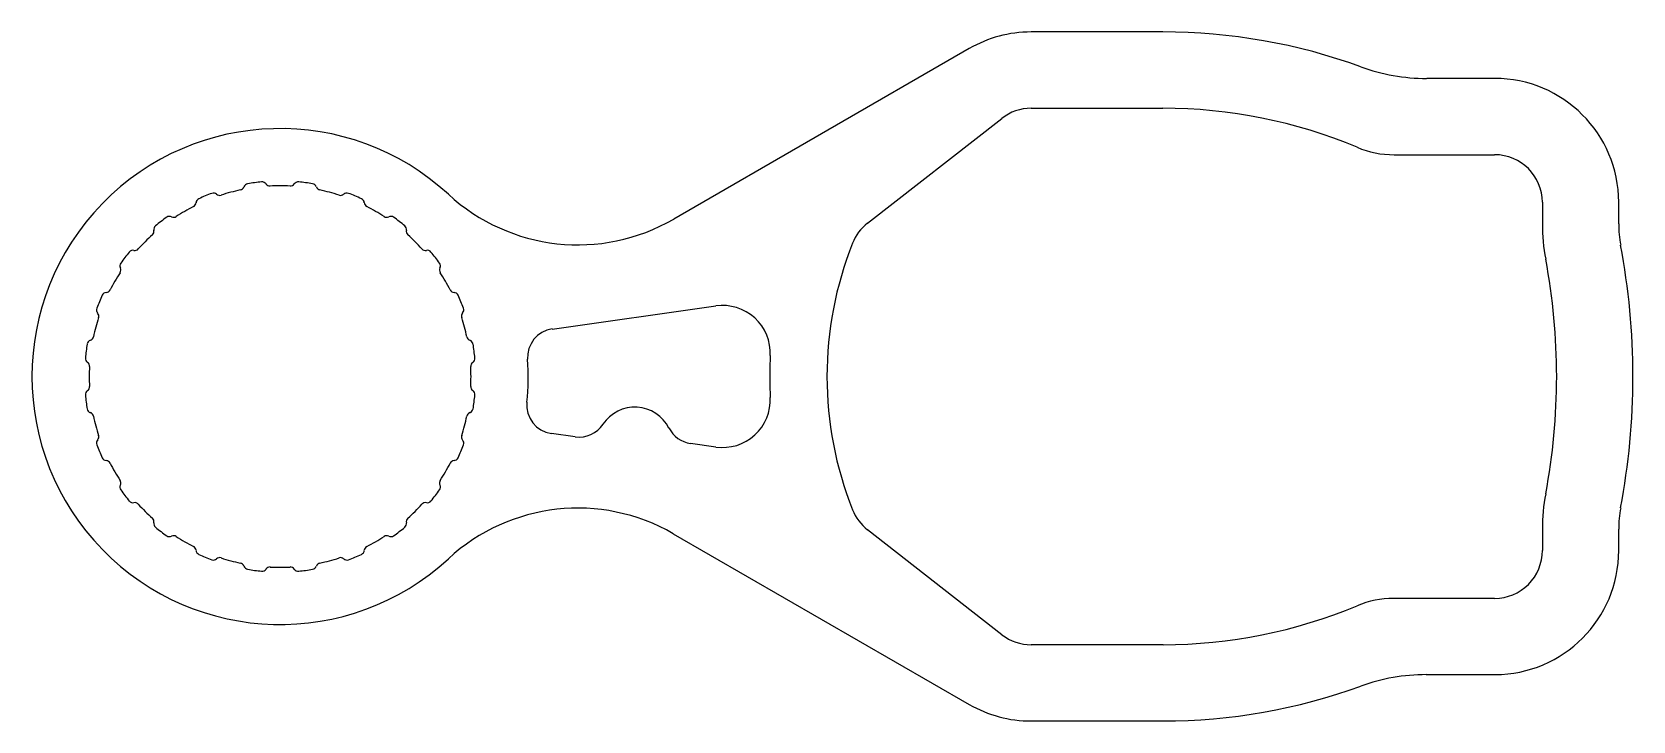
# Model space of a CAD drawing. Extents: x 3021 to 3189, y 1313 to 1386.
import ezdxf

# ---------------------------------------------------------------- set-up
doc = ezdxf.new("R2010")
doc.units = 0
doc.layers.get('0').update_dxf_attribs({"linetype": 'CONTINUOUS'})

msp = doc.modelspace()

# ---------------------------------------------------------------- linework, layer by layer
for p, q in [((3139.42, 1385.59), (3125.62, 1385.59)), ((3119.14, 1383.85), (3088.18, 1365.97)), ((3174.2, 1380.72), (3167.08, 1380.72)), ((3125.63, 1377.59), (3139.42, 1377.59)), ((3108.48, 1365.53), (3122.56, 1376.53)), ((3163.67, 1372.72), (3174.2, 1372.72)), ((3179.2, 1367.74), (3179.2, 1365.47)), ((3187.2, 1365.47), (3187.2, 1367.74)), ((3187.2, 1365.47), (3187.2, 1365.47)), ((3075.44, 1354.44), (3092.59, 1356.86)), ((3077.87, 1343.13), (3075.37, 1343.48)), ((3092.6, 1342.07), (3089.94, 1342.45)), ((3088.14, 1332.98), (3088.14, 1332.98)), ((3088.14, 1332.98), (3119.14, 1315.08)), ((3122.57, 1322.39), (3108.49, 1333.39)), ((3179.2, 1333.46), (3179.2, 1331.22)), ((3187.2, 1331.22), (3187.2, 1333.46)), ((3174.2, 1326.2), (3163.62, 1326.2)), ((3139.45, 1321.34), (3125.64, 1321.34)), ((3167.03, 1318.2), (3167.03, 1318.2)), ((3167.03, 1318.2), (3174.23, 1318.2)), ((3125.64, 1313.34), (3139.45, 1313.34))]:
    msp.add_line(p, q)
for centre, radius, start, end in [((3125.64, 1372.59), 13, 90.0565, 120), ((3139.45, 1324.96), 60.63, 69.9957, 90.0262), ((3167.03, 1400.72), 20, 249.9957, 270.1318), ((3174.2, 1367.72), 13, 0.0824, 90), ((3125.64, 1372.59), 5, 90.0912, 128.0002), ((3139.45, 1324.96), 52.63, 67.2688, 90.0281), ((3046.94, 1349.46), 26, 47.3014, 312.6993), ((3163.65, 1382.72), 10, 247.2688, 270.1241), ((3174.2, 1367.72), 5, 0.1329, 90), ((3046.94, 1349.46), 20, 102.0114, 107.9886), ((3042.68, 1369.51), 0.5, 282.0114, 340.7921), ((3043.62, 1369.19), 0.5, 99.5607, 160.7952), ((3046.94, 1349.46), 20.5, 95.4393, 99.5607), ((3045.05, 1369.37), 0.5, 34.2063, 95.4393), ((3045.87, 1369.94), 0.5, 214.2063, 272.9886), ((3046.94, 1349.46), 20, 87.0114, 92.9886), ((3048.01, 1369.94), 0.5, 267.0114, 325.7919), ((3048.84, 1369.37), 0.5, 84.5607, 145.7954), ((3046.94, 1349.46), 20.5, 80.4393, 84.5607), ((3050.26, 1369.19), 0.5, 19.2063, 80.4393), ((3051.21, 1369.51), 0.5, 199.2063, 257.9886), ((3046.94, 1349.46), 20, 72.0114, 77.9886), ((3046.94, 1349.46), 20, 117.0114, 122.9888), ((3037.63, 1367.73), 0.5, 297.0114, 355.7937), ((3038.63, 1367.65), 0.5, 114.5607, 175.7937), ((3046.94, 1349.46), 20.5, 110.4393, 114.5607), ((3039.96, 1368.2), 0.5, 49.2063, 110.4393), ((3040.61, 1368.96), 0.5, 229.2063, 287.9886), ((3053.27, 1368.96), 0.5, 252.0114, 310.7907), ((3053.93, 1368.2), 0.5, 69.5607, 130.7966), ((3046.94, 1349.46), 20.5, 65.4393, 69.5607), ((3055.26, 1367.65), 0.5, 4.2063, 65.4393), ((3056.25, 1367.73), 0.5, 184.2063, 242.9886), ((3046.94, 1349.46), 20, 57.0114, 62.9886), ((3078.14, 1383.27), 20, 227.2997, 300.1317), ((3046.94, 1349.46), 20.5, 125.4393, 129.5607), ((3035.35, 1365.76), 0.5, 64.2063, 125.4393), ((3035.78, 1366.66), 0.5, 244.2063, 302.9784), ((3058.1, 1366.66), 0.5, 237.0114, 295.7937), ((3058.54, 1365.76), 0.5, 54.5607, 115.7937), ((3046.94, 1349.46), 20.5, 50.4393, 54.5607), ((3111.56, 1361.59), 5, 128, 158.3174), ((3046.94, 1349.46), 20, 132.0114, 137.9886), ((3033.22, 1364.7), 0.5, 312.0114, 10.7937), ((3034.2, 1364.88), 0.5, 129.5607, 190.7937), ((3059.68, 1364.88), 0.5, 349.2063, 50.4393), ((3060.66, 1364.7), 0.5, 169.2063, 227.9886), ((3046.94, 1349.46), 20, 42.0114, 47.9886), ((3199.2, 1365.47), 20, 180, 190.7018), ((3199.2, 1365.47), 12, 180, 190.7128), ((3046.94, 1349.46), 20.5, 140.4393, 144.5607), ((3031.52, 1362.2), 0.5, 79.2063, 140.4393), ((3031.71, 1363.18), 0.5, 259.2063, 317.9886), ((3062.17, 1363.18), 0.5, 222.0114, 280.7912), ((3062.36, 1362.2), 0.5, 39.5607, 100.7961), ((3046.94, 1349.46), 20.5, 35.4393, 39.5607), ((3142.06, 1349.46), 37.82, 158.3168, 201.6834), ((3114.55, 1349.47), 74.14, 359.9982, 10.7074), ((3030.65, 1361.06), 0.5, 144.5607, 205.7957), ((3029.75, 1360.63), 0.5, 327.0114, 25.7917), ((3063.24, 1361.06), 0.5, 334.2063, 35.4393), ((3064.14, 1360.63), 0.5, 154.2063, 212.9886), ((3114.53, 1349.46), 66.17, 349.2924, 10.7076), ((3046.94, 1349.46), 20, 147.0114, 152.9888), ((3046.94, 1349.46), 20, 27.0114, 32.9886), ((3046.94, 1349.46), 20.5, 155.4393, 159.5607), ((3028.75, 1357.78), 0.5, 94.2063, 155.4393), ((3028.68, 1358.77), 0.5, 274.2063, 332.9805), ((3065.21, 1358.77), 0.5, 207.0114, 265.7909), ((3065.13, 1357.78), 0.5, 24.5607, 85.7964), ((3046.94, 1349.46), 20.5, 20.4393, 24.5607), ((3046.94, 1349.46), 20, 162.0114, 167.9888), ((3028.2, 1356.45), 0.5, 159.5607, 220.7952), ((3027.44, 1355.79), 0.5, 342.0114, 40.7921), ((3066.44, 1355.79), 0.5, 139.2063, 197.9886), ((3046.94, 1349.46), 20, 12.0114, 17.9886), ((3065.68, 1356.45), 0.5, 319.2063, 20.4393), ((3093.3, 1351.91), 5, 357.1334, 98.076), ((3075.87, 1351.48), 3, 98.2725, 183.9788), ((3046.94, 1349.46), 20.5, 170.4393, 174.5607), ((3027.22, 1352.79), 0.5, 109.2063, 170.4393), ((3026.89, 1353.73), 0.5, 289.2063, 347.9798), ((3066.99, 1353.73), 0.5, 192.0114, 250.79), ((3066.66, 1352.79), 0.5, 9.5607, 70.7973), ((3046.94, 1349.46), 20.5, 5.4393, 9.5607), ((3027.03, 1351.36), 0.5, 174.5607, 235.7937), ((3026.47, 1350.53), 0.5, 357.0114, 55.7937), ((3046.94, 1349.46), 20, 177.0114, 182.9885), ((3067.41, 1350.53), 0.5, 124.2063, 182.9886), ((3046.94, 1349.46), 20, 357.0114, 2.9886), ((3066.85, 1351.36), 0.5, 304.2063, 5.4393), ((3046.94, 1349.46), 26, 354.0426, 3.9788), ((3142.06, 1349.46), 43.82, 177.1334, 180), ((3142.06, 1349.46), 43.82, 180, 182.8666), ((3114.55, 1349.46), 74.14, 349.2926, 0.0018), ((3027.03, 1347.57), 0.5, 124.2063, 185.4393), ((3046.94, 1349.46), 20.5, 185.4393, 189.5607), ((3026.47, 1348.4), 0.5, 304.2063, 2.9885), ((3067.41, 1348.4), 0.5, 177.0114, 235.7936), ((3066.85, 1347.57), 0.5, 354.5607, 55.7936), ((3046.94, 1349.46), 20.5, 350.4393, 354.5607), ((3093.3, 1347.02), 5, 262.0003, 2.8666), ((3027.22, 1346.14), 0.5, 189.5607, 250.7972), ((3026.89, 1345.2), 0.5, 12.0129, 70.7901), ((3066.99, 1345.2), 0.5, 109.2063, 167.9885), ((3066.66, 1346.14), 0.5, 289.2063, 350.4393), ((3075.79, 1346.45), 3, 174.0426, 262.0014), ((3084.11, 1342.25), 4, 26.8499, 146.6231), ((3046.94, 1349.46), 20, 192.0114, 197.9885), ((3046.94, 1349.46), 20, 342.0114, 347.9885), ((3078.27, 1346.11), 3, 262.3351, 326.6231), ((3090.36, 1345.42), 3, 206.8499, 262.0005), ((3028.2, 1342.48), 0.5, 139.2063, 200.4393), ((3046.94, 1349.46), 20.5, 200.4393, 204.5607), ((3027.44, 1343.13), 0.5, 319.2063, 17.9885), ((3046.94, 1349.46), 20.5, 335.4393, 339.5607), ((3066.44, 1343.13), 0.5, 162.0114, 220.7936), ((3065.68, 1342.48), 0.5, 339.5607, 40.7936), ((3028.75, 1341.15), 0.5, 204.5607, 265.7936), ((3028.68, 1340.15), 0.5, 27.0114, 85.7936), ((3046.94, 1349.46), 20, 207.0114, 212.9887), ((3046.94, 1349.46), 20, 327.0114, 332.9885), ((3065.21, 1340.15), 0.5, 94.2063, 152.9885), ((3065.13, 1341.15), 0.5, 274.2063, 335.4393), ((3030.65, 1337.87), 0.5, 154.2063, 215.4393), ((3029.75, 1338.3), 0.5, 334.2063, 32.9807), ((3046.94, 1349.46), 20.5, 215.4393, 219.5607), ((3046.94, 1349.46), 20.5, 320.4393, 324.5607), ((3064.14, 1338.3), 0.5, 147.0114, 205.7907), ((3063.24, 1337.87), 0.5, 324.5607, 25.7966), ((3199.2, 1333.46), 20, 169.2982, 180), ((3031.52, 1336.73), 0.5, 219.5607, 280.7936), ((3031.71, 1335.74), 0.5, 42.0114, 100.7936), ((3046.94, 1349.46), 20, 222.0114, 227.9885), ((3046.94, 1349.46), 20, 312.0114, 317.9885), ((3062.17, 1335.74), 0.5, 79.2063, 137.9885), ((3062.36, 1336.73), 0.5, 259.2063, 320.4393), ((3078.14, 1315.66), 20, 59.9998, 132.6993), ((3111.56, 1337.34), 5, 201.6834, 232.2104), ((3199.2, 1333.46), 12, 169.2872, 180), ((3033.22, 1334.23), 0.5, 349.2063, 47.9885), ((3034.2, 1334.04), 0.5, 169.2063, 230.4393), ((3046.94, 1349.46), 20.5, 230.4393, 234.5607), ((3046.94, 1349.46), 20.5, 305.4393, 309.5607), ((3059.68, 1334.04), 0.5, 309.5607, 10.7936), ((3060.66, 1334.23), 0.5, 132.0114, 190.7936), ((3035.35, 1333.17), 0.5, 234.5607, 295.7936), ((3035.78, 1332.27), 0.5, 57.0114, 115.7936), ((3046.94, 1349.46), 20, 237.0114, 242.9885), ((3046.94, 1349.46), 20, 297.0114, 302.9885), ((3058.1, 1332.27), 0.5, 64.2063, 122.9885), ((3058.54, 1333.17), 0.5, 244.2063, 305.4393), ((3037.63, 1331.2), 0.5, 4.2063, 62.9885), ((3038.63, 1331.27), 0.5, 184.2063, 245.4393), ((3046.94, 1349.46), 20.5, 245.4393, 249.5607), ((3039.96, 1330.72), 0.5, 249.5607, 310.7966), ((3040.61, 1329.97), 0.5, 72.0114, 130.7907), ((3046.94, 1349.46), 20, 252.0114, 257.9885), ((3046.94, 1349.46), 20, 282.0114, 287.9885), ((3053.27, 1329.97), 0.5, 49.2063, 107.9885), ((3053.93, 1330.72), 0.5, 229.2063, 290.4393), ((3046.94, 1349.46), 20.5, 290.4393, 294.5607), ((3055.26, 1331.27), 0.5, 294.5607, 355.7936), ((3056.25, 1331.2), 0.5, 117.0114, 175.7936), ((3174.2, 1331.2), 5, 270, 0.1326), ((3174.2, 1331.2), 13, 270.164, 0.0824), ((3042.68, 1329.41), 0.5, 19.2063, 77.9885), ((3043.62, 1329.74), 0.5, 199.2063, 260.4393), ((3046.94, 1349.46), 20.5, 260.4393, 264.5607), ((3045.05, 1329.55), 0.5, 264.5607, 325.7936), ((3045.87, 1328.99), 0.5, 87.0114, 145.7936), ((3046.94, 1349.46), 20, 267.0114, 272.9885), ((3048.01, 1328.99), 0.5, 34.2063, 92.9885), ((3048.84, 1329.55), 0.5, 214.2063, 275.4393), ((3046.94, 1349.46), 20.5, 275.4393, 279.5607), ((3050.26, 1329.74), 0.5, 279.5607, 340.7936), ((3051.21, 1329.41), 0.5, 102.0114, 160.7936), ((3139.45, 1373.97), 52.63, 270, 292.7312), ((3163.65, 1316.2), 10, 90.1542, 112.7312), ((3125.64, 1326.34), 5, 232.2104, 270), ((3139.45, 1373.97), 60.63, 269.9999, 290.0042), ((3167.03, 1298.2), 20, 90, 110.0042), ((3125.64, 1326.34), 13, 239.9998, 270)]:
    msp.add_arc(centre, radius, start, end)

doc.saveas('drawing.dxf')
